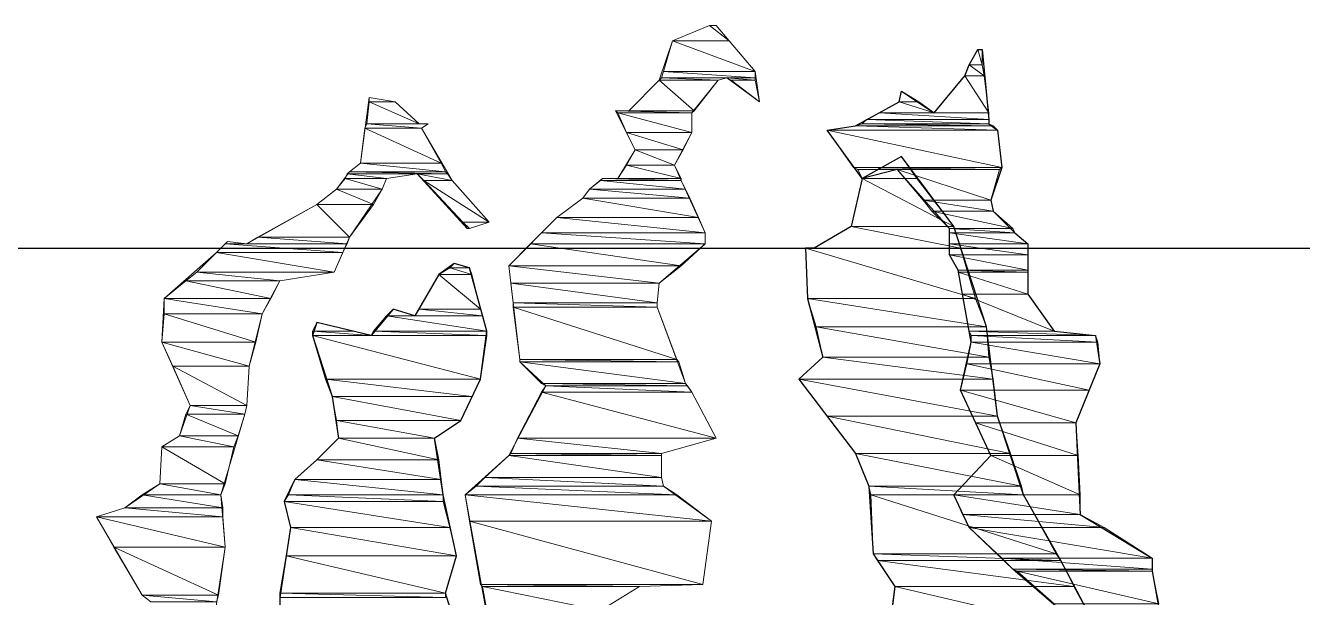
# Model space of a CAD drawing. Header units: inches. Extents: x 2 to 859, y 1 to 607.
# Drawn here: x 570.86 to 608.93, y 495.25 to 512.29 of the extents above; entities that cross this region are included whole.
import ezdxf

# ---------------------------------------------------------------- set-up
doc = ezdxf.new("R2010")
doc.units = ezdxf.units.IN
doc.header["$MEASUREMENT"] = 0
doc.layers.add('PDF_Geometry', color=7, linetype='Continuous', true_color=0x00b8b8)

msp = doc.modelspace()

# ---------------------------------------------------------------- linework, layer by layer
at = {"layer": 'PDF_Geometry', "color": 62, "lineweight": 20, "true_color": 0xa5dd00}
for points in [[(591.248, 512.294), (590.142, 511.839), (589.752, 510.668), (588.841, 509.758), (588.451, 509.758), (589.036, 508.587), (588.516, 507.742), (588.061, 507.742), (587.671, 507.417), (587.476, 507.156), (586.695, 506.571), (585.264, 505.14), (585.59, 502.344), (585.59, 502.279), (586.37, 501.563), (585.264, 499.482), (583.964, 498.312), (584.614, 494.735)], [(587.996, 494.865), (589.167, 495.58), (591.053, 495.645), (591.313, 497.531), (589.882, 498.572), (589.817, 498.832), (589.817, 499.547), (591.443, 500.002), (590.727, 501.368), (590.532, 501.628), (589.687, 503.905), (589.687, 504.035), (589.752, 504.62), (591.118, 505.791), (591.118, 506.116), (590.402, 507.677), (590.207, 508.132), (590.727, 509.107), (590.727, 509.693), (591.508, 510.668), (591.768, 510.733), (592.744, 510.018), (592.613, 510.928), (591.443, 512.294), (591.248, 512.294)], [(582.598, 509.368), (581.883, 510.018), (581.102, 510.148), (580.842, 508.197), (580.517, 507.937), (580.127, 507.417), (579.541, 506.961), (577.46, 505.791), (576.875, 505.856), (576.55, 505.531), (574.989, 504.165), (574.924, 502.864), (575.769, 500.978), (575.444, 500.068), (574.924, 499.742), (574.859, 498.637), (573.818, 497.921), (572.973, 497.661), (574.338, 495.32), (574.599, 495.125)], [(576.485, 494.605), (576.81, 496.751), (576.68, 498.312), (577.395, 500.718), (577.46, 500.978), (577.525, 502.149), (577.915, 503.71), (578.436, 504.685), (580.062, 504.945), (580.517, 505.986), (581.492, 507.417), (581.622, 507.742), (582.533, 507.872), (584.029, 506.246), (584.094, 506.246), (584.679, 506.441), (583.573, 507.677), (582.663, 509.238), (582.858, 509.368), (582.598, 509.368)]]:
    msp.add_lwpolyline(points, dxfattribs=at)
at = {"layer": 'PDF_Geometry', "color": 62, "lineweight": 0, "true_color": 0xa5dd00}
for points in [[(590.142, 511.839), (591.833, 511.839), (591.248, 512.294), (590.142, 511.839)], [(591.443, 512.294), (591.248, 512.294), (591.248, 512.294), (591.443, 512.294)], [(591.833, 511.839), (591.248, 512.294), (591.443, 512.294), (591.833, 511.839)], [(589.882, 510.929), (592.614, 510.929), (590.142, 511.839), (589.882, 510.929)], [(592.614, 510.929), (590.142, 511.839), (591.833, 511.839), (592.614, 510.929)], [(589.817, 510.733), (592.613, 510.733), (589.882, 510.929), (589.817, 510.733)], [(592.613, 510.733), (589.882, 510.929), (592.613, 510.929), (592.613, 510.733)], [(588.841, 509.758), (590.792, 509.758), (589.752, 510.668), (588.841, 509.758)], [(589.752, 510.668), (591.508, 510.668), (589.817, 510.733), (589.752, 510.668)], [(589.752, 510.668), (591.508, 510.668), (591.508, 510.668), (589.752, 510.668)], [(591.508, 510.668), (591.508, 510.668), (589.752, 510.668), (591.508, 510.668)], [(590.792, 509.758), (589.752, 510.668), (591.508, 510.668), (590.792, 509.758)], [(591.508, 510.668), (589.817, 510.733), (591.768, 510.733), (591.508, 510.668)], [(591.768, 510.733), (591.898, 510.668), (592.613, 510.668), (591.768, 510.733)], [(591.768, 510.733), (592.613, 510.733), (592.613, 510.668), (591.768, 510.733)], [(591.898, 510.668), (592.613, 510.668), (592.744, 510.018), (591.898, 510.668)], [(581.102, 510.148), (581.102, 510.018), (581.883, 510.018), (581.102, 510.148)], [(581.037, 509.368), (582.598, 509.368), (581.102, 510.018), (581.037, 509.368)], [(582.598, 509.368), (581.102, 510.018), (581.883, 510.018), (582.598, 509.368)], [(588.451, 509.758), (588.841, 509.758), (590.792, 509.758), (588.451, 509.758)], [(588.516, 509.693), (590.727, 509.693), (588.451, 509.758), (588.516, 509.693)], [(590.727, 509.693), (588.451, 509.758), (590.792, 509.758), (590.727, 509.693)], [(588.841, 509.758), (590.792, 509.758), (590.792, 509.758), (588.841, 509.758)], [(580.972, 509.238), (582.663, 509.238), (581.037, 509.368), (580.972, 509.238)], [(582.663, 509.238), (581.037, 509.368), (582.858, 509.368), (582.663, 509.238)], [(582.858, 509.368), (582.598, 509.368), (582.598, 509.368), (582.858, 509.368)], [(588.776, 509.107), (590.727, 509.107), (588.516, 509.693), (588.776, 509.107)], [(590.727, 509.107), (588.516, 509.693), (590.727, 509.693), (590.727, 509.107)], [(580.842, 508.197), (583.248, 508.197), (580.972, 509.238), (580.842, 508.197)], [(583.248, 508.197), (580.972, 509.238), (582.663, 509.238), (583.248, 508.197)], [(589.036, 508.587), (590.467, 508.587), (588.776, 509.107), (589.036, 508.587)], [(590.467, 508.587), (588.776, 509.107), (590.727, 509.107), (590.467, 508.587)], [(588.776, 508.132), (590.207, 508.132), (589.036, 508.587), (588.776, 508.132)], [(590.207, 508.132), (589.036, 508.587), (590.467, 508.587), (590.207, 508.132)], [(580.387, 507.742), (581.622, 507.742), (580.452, 507.872), (580.387, 507.742)], [(580.452, 507.872), (583.443, 507.872), (580.517, 507.937), (580.452, 507.872)], [(581.622, 507.742), (580.452, 507.872), (582.533, 507.872), (581.622, 507.742)], [(580.517, 507.937), (583.378, 507.937), (580.842, 508.197), (580.517, 507.937)], [(583.443, 507.872), (580.517, 507.937), (583.378, 507.937), (583.443, 507.872)], [(583.378, 507.937), (580.842, 508.197), (583.248, 508.197), (583.378, 507.937)], [(582.728, 507.677), (583.573, 507.677), (582.533, 507.872), (582.728, 507.677)], [(583.573, 507.677), (582.533, 507.872), (583.443, 507.872), (583.573, 507.677)], [(588.516, 507.742), (590.402, 507.742), (588.776, 508.132), (588.516, 507.742)], [(590.402, 507.742), (588.776, 508.132), (590.207, 508.132), (590.402, 507.742)], [(580.127, 507.417), (581.492, 507.417), (580.387, 507.742), (580.127, 507.417)], [(581.492, 507.417), (580.387, 507.742), (581.622, 507.742), (581.492, 507.417)], [(583.899, 506.441), (584.679, 506.441), (582.728, 507.677), (583.899, 506.441)], [(584.679, 506.441), (582.728, 507.677), (583.573, 507.677), (584.679, 506.441)], [(587.671, 507.417), (590.532, 507.417), (587.996, 507.677), (587.671, 507.417)], [(587.996, 507.677), (590.402, 507.677), (588.061, 507.742), (587.996, 507.677)], [(590.532, 507.417), (587.996, 507.677), (590.402, 507.677), (590.532, 507.417)], [(588.061, 507.742), (588.516, 507.742), (590.402, 507.742), (588.061, 507.742)], [(590.402, 507.677), (588.061, 507.742), (590.402, 507.742), (590.402, 507.677)], [(588.516, 507.742), (590.402, 507.742), (590.402, 507.742), (588.516, 507.742)], [(579.541, 506.961), (581.232, 506.961), (580.127, 507.417), (579.541, 506.961)], [(581.492, 507.417), (581.492, 507.417), (580.127, 507.417), (581.492, 507.417)], [(581.492, 507.417), (580.127, 507.417), (581.492, 507.417)], [(581.232, 506.961), (580.127, 507.417), (581.492, 507.417), (581.232, 506.961)], [(586.695, 506.571), (590.923, 506.571), (587.476, 507.156), (586.695, 506.571)], [(587.476, 507.156), (590.662, 507.156), (587.671, 507.417), (587.476, 507.156)], [(590.923, 506.571), (587.476, 507.156), (590.662, 507.156), (590.923, 506.571)], [(590.662, 507.156), (587.671, 507.417), (590.532, 507.417), (590.662, 507.156)], [(577.785, 505.986), (580.517, 505.986), (579.541, 506.961), (577.785, 505.986)], [(580.517, 505.986), (579.541, 506.961), (581.232, 506.961), (580.517, 505.986)], [(584.029, 506.246), (584.094, 506.246), (583.899, 506.441), (584.029, 506.246)], [(584.094, 506.246), (583.899, 506.441), (584.679, 506.441), (584.094, 506.246)], [(586.24, 506.116), (591.118, 506.116), (586.695, 506.571), (586.24, 506.116)], [(591.118, 506.116), (586.695, 506.571), (590.923, 506.571), (591.118, 506.116)], [(577.46, 505.791), (580.452, 505.791), (577.785, 505.986), (577.46, 505.791)], [(580.452, 505.791), (577.785, 505.986), (580.517, 505.986), (580.452, 505.791)], [(585.915, 505.791), (591.118, 505.791), (586.24, 506.116), (585.915, 505.791)], [(591.118, 505.791), (586.24, 506.116), (591.118, 506.116), (591.118, 505.791)], [(576.55, 505.531), (580.322, 505.531), (576.81, 505.791), (576.55, 505.531)], [(576.875, 505.856), (576.81, 505.791), (577.46, 505.791), (576.875, 505.856)], [(580.322, 505.531), (576.81, 505.791), (580.452, 505.791), (580.322, 505.531)], [(585.264, 505.14), (590.402, 505.14), (585.915, 505.791), (585.264, 505.14)], [(590.402, 505.14), (585.915, 505.791), (591.118, 505.791), (590.402, 505.14)], [(575.964, 504.945), (580.062, 504.945), (576.55, 505.531), (575.964, 504.945)], [(580.062, 504.945), (576.55, 505.531), (580.322, 505.531), (580.062, 504.945)], [(575.639, 504.685), (578.436, 504.685), (575.964, 504.945), (575.639, 504.685)], [(578.436, 504.685), (575.964, 504.945), (580.062, 504.945), (578.436, 504.685)], [(585.329, 504.62), (589.752, 504.62), (585.264, 505.14), (585.329, 504.62)], [(589.752, 504.62), (585.264, 505.14), (590.402, 505.14), (589.752, 504.62)], [(574.989, 504.165), (578.175, 504.165), (575.639, 504.685), (574.989, 504.165)], [(578.175, 504.165), (575.639, 504.685), (578.436, 504.685), (578.175, 504.165)], [(585.394, 504.035), (589.687, 504.035), (585.329, 504.62), (585.394, 504.035)], [(589.687, 504.035), (585.329, 504.62), (589.752, 504.62), (589.687, 504.035)], [(574.989, 503.71), (577.915, 503.71), (574.989, 504.165), (574.989, 503.71)], [(577.915, 503.71), (574.989, 504.165), (578.175, 504.165), (577.915, 503.71)], [(585.394, 503.905), (589.687, 503.905), (585.394, 504.035), (585.394, 503.905)], [(589.687, 503.905), (585.394, 504.035), (589.687, 504.035), (589.687, 503.905)], [(574.924, 502.864), (577.72, 502.864), (574.989, 503.71), (574.924, 502.864)], [(577.72, 502.864), (574.989, 503.71), (577.915, 503.71), (577.72, 502.864)], [(585.59, 502.344), (590.272, 502.344), (585.394, 503.905), (585.59, 502.344)], [(590.272, 502.344), (585.394, 503.905), (589.687, 503.905), (590.272, 502.344)], [(575.249, 502.149), (577.525, 502.149), (574.924, 502.864), (575.249, 502.149)], [(577.525, 502.149), (574.924, 502.864), (577.72, 502.864), (577.525, 502.149)], [(575.769, 500.978), (577.46, 500.978), (575.249, 502.149), (575.769, 500.978)], [(577.46, 500.978), (575.249, 502.149), (577.525, 502.149), (577.46, 500.978)], [(585.59, 502.279), (590.337, 502.279), (585.59, 502.344), (585.59, 502.279)], [(590.337, 502.279), (585.59, 502.344), (590.272, 502.344), (590.337, 502.279)], [(586.24, 501.628), (590.532, 501.628), (585.59, 502.279), (586.24, 501.628)], [(590.532, 501.628), (585.59, 502.279), (590.337, 502.279), (590.532, 501.628)], [(585.525, 500.003), (591.443, 500.003), (586.24, 501.368), (585.525, 500.003)], [(586.37, 501.563), (590.597, 501.563), (586.24, 501.628), (586.37, 501.563)], [(590.597, 501.563), (586.24, 501.628), (590.532, 501.628), (590.597, 501.563)], [(586.24, 501.368), (590.727, 501.368), (586.37, 501.563), (586.24, 501.368)], [(591.443, 500.003), (586.24, 501.368), (590.727, 501.368), (591.443, 500.003)], [(590.727, 501.368), (586.37, 501.563), (590.597, 501.563), (590.727, 501.368)], [(575.639, 500.718), (577.395, 500.718), (575.769, 500.978), (575.639, 500.718)], [(577.46, 500.978), (577.46, 500.978), (575.769, 500.978), (577.46, 500.978)], [(577.46, 500.978), (575.769, 500.978), (577.46, 500.978)], [(577.395, 500.718), (575.769, 500.978), (577.46, 500.978), (577.395, 500.718)], [(575.444, 500.068), (577.2, 500.068), (575.639, 500.718), (575.444, 500.068)], [(577.2, 500.068), (575.639, 500.718), (577.395, 500.718), (577.2, 500.068)], [(574.924, 499.742), (577.07, 499.742), (575.444, 500.068), (574.924, 499.742)], [(577.07, 499.742), (575.444, 500.068), (577.2, 500.068), (577.07, 499.742)], [(585.329, 499.547), (589.817, 499.547), (585.525, 500.003), (585.329, 499.547)], [(589.817, 499.547), (585.525, 500.003), (591.443, 500.003), (589.817, 499.547)], [(574.859, 498.637), (576.81, 498.637), (574.924, 499.742), (574.859, 498.637)], [(576.81, 498.637), (574.924, 499.742), (577.07, 499.742), (576.81, 498.637)], [(584.549, 498.832), (589.817, 498.832), (585.264, 499.482), (584.549, 498.832)], [(585.264, 499.482), (589.817, 499.482), (585.329, 499.547), (585.264, 499.482)], [(589.817, 498.832), (585.264, 499.482), (589.817, 499.482), (589.817, 498.832)], [(589.817, 499.482), (585.329, 499.547), (589.817, 499.547), (589.817, 499.482)], [(584.289, 498.572), (589.882, 498.572), (584.549, 498.832), (584.289, 498.572)], [(589.882, 498.572), (584.549, 498.832), (589.817, 498.832), (589.882, 498.572)], [(573.818, 497.921), (576.745, 497.921), (574.338, 498.312), (573.818, 497.921)], [(574.338, 498.312), (576.68, 498.312), (574.859, 498.637), (574.338, 498.312)], [(576.745, 497.921), (574.338, 498.312), (576.68, 498.312), (576.745, 497.921)], [(576.68, 498.312), (574.859, 498.637), (576.81, 498.637), (576.68, 498.312)], [(583.964, 498.312), (590.272, 498.312), (584.289, 498.572), (583.964, 498.312)], [(584.094, 497.531), (591.313, 497.531), (583.964, 498.312), (584.094, 497.531)], [(591.313, 497.531), (583.964, 498.312), (590.272, 498.312), (591.313, 497.531)], [(590.272, 498.312), (584.289, 498.572), (589.882, 498.572), (590.272, 498.312)], [(572.973, 497.661), (576.745, 497.661), (573.818, 497.921), (572.973, 497.661)], [(573.493, 496.751), (576.81, 496.751), (572.973, 497.661), (573.493, 496.751)], [(576.81, 496.751), (572.973, 497.661), (576.745, 497.661), (576.81, 496.751)], [(576.745, 497.661), (573.818, 497.921), (576.745, 497.921), (576.745, 497.661)], [(584.419, 495.645), (591.053, 495.645), (584.094, 497.531), (584.419, 495.645)], [(591.053, 495.645), (584.094, 497.531), (591.313, 497.531), (591.053, 495.645)], [(574.338, 495.32), (576.615, 495.32), (573.493, 496.751), (574.338, 495.32)], [(576.615, 495.32), (573.493, 496.751), (576.81, 496.751), (576.615, 495.32)], [(584.484, 495.58), (589.167, 495.58), (584.419, 495.645), (584.484, 495.58)], [(589.167, 495.58), (584.419, 495.645), (591.053, 495.645), (589.167, 495.58)], [(574.599, 495.125), (576.55, 495.125), (574.338, 495.32), (574.599, 495.125)], [(576.55, 495.125), (574.338, 495.32), (576.615, 495.32), (576.55, 495.125)], [(584.614, 494.865), (587.996, 494.865), (584.484, 495.58), (584.614, 494.865)], [(587.996, 494.865), (584.484, 495.58), (589.167, 495.58), (587.996, 494.865)]]:
    msp.add_lwpolyline(points, dxfattribs=at)
at = {"layer": 'PDF_Geometry', "color": 92, "lineweight": 25, "true_color": 0x00b800}
for points in [[(601.653, 494.93), (600.288, 496.1), (598.987, 497.336), (598.532, 498.312), (599.637, 499.482), (598.727, 501.433), (599.052, 502.864), (598.662, 505.01), (598.402, 505.465), (598.402, 506.246), (596.841, 508.002), (595.8, 507.742), (594.76, 509.173), (595.605, 509.303), (596.906, 510.018), (596.971, 510.343), (597.946, 509.693), (598.857, 510.798), (598.987, 511.124), (599.247, 511.579), (599.377, 511.579), (599.572, 509.498), (599.572, 509.368), (599.832, 509.173), (599.962, 508.067), (599.637, 507.091), (599.702, 506.766), (600.353, 506.116), (600.743, 505.791)], [(602.889, 494.149), (601.719, 496.36), (600.613, 498.312), (599.832, 500.653), (599.507, 503.319), (598.532, 506.311), (596.971, 508.392), (595.8, 507.742)], [(595.8, 507.742), (595.475, 506.311), (594.369, 505.661), (594.109, 505.661), (594.174, 504.165), (594.63, 502.409), (593.914, 501.758), (595.605, 499.547), (595.995, 498.572), (596.125, 496.556), (596.776, 495.58), (596.451, 492.914)], [(600.743, 505.791), (600.743, 504.945), (600.743, 504.295), (601.523, 503.189), (602.759, 503.059), (602.889, 502.214), (602.174, 500.458), (602.304, 497.726), (604.45, 496.425), (604.45, 496.035), (604.645, 494.93)], [(584.614, 503.189), (584.094, 505.075), (583.639, 505.205), (583.183, 504.88), (582.468, 503.644), (581.818, 503.84), (581.167, 503.059), (579.541, 503.449), (579.411, 503.059), (579.997, 501.238), (580.192, 500.003), (579.541, 499.352), (578.891, 498.767), (578.566, 498.116), (578.761, 497.336), (578.436, 495.255), (578.436, 494.605)], [(583.964, 493.499), (583.378, 495.385), (583.704, 496.491), (583.313, 498.312), (583.053, 500.003), (583.834, 500.523), (584.419, 501.758), (584.614, 503.189)]]:
    msp.add_lwpolyline(points, dxfattribs=at)
at = {"layer": 'PDF_Geometry', "color": 92, "lineweight": 0, "true_color": 0x00b800}
for points in [[(598.987, 511.124), (599.377, 511.124), (599.247, 511.579), (598.987, 511.124)], [(599.377, 511.124), (599.247, 511.579), (599.377, 511.579), (599.377, 511.124)], [(598.857, 510.798), (599.442, 510.798), (598.987, 511.124), (598.857, 510.798)], [(599.442, 510.798), (598.987, 511.124), (599.377, 511.124), (599.442, 510.798)], [(597.946, 509.693), (599.572, 509.693), (598.857, 510.798), (597.946, 509.693)], [(599.572, 509.693), (598.857, 510.798), (599.442, 510.798), (599.572, 509.693)], [(596.971, 510.343), (596.906, 510.018), (597.491, 510.018), (596.971, 510.343)], [(596.321, 509.693), (597.946, 509.693), (596.906, 510.018), (596.321, 509.693)], [(597.946, 509.693), (596.906, 510.018), (597.491, 510.018), (597.946, 509.693)], [(595.605, 509.303), (599.702, 509.303), (595.8, 509.368), (595.605, 509.303)], [(595.8, 509.368), (599.572, 509.368), (595.93, 509.498), (595.8, 509.368)], [(599.702, 509.303), (595.8, 509.368), (599.572, 509.368), (599.702, 509.303)], [(595.93, 509.498), (599.572, 509.498), (596.321, 509.693), (595.93, 509.498)], [(599.572, 509.368), (595.93, 509.498), (599.572, 509.498), (599.572, 509.368)], [(599.572, 509.498), (596.321, 509.693), (599.572, 509.693), (599.572, 509.498)], [(594.76, 509.173), (599.832, 509.173), (595.605, 509.303), (594.76, 509.173)], [(599.832, 509.173), (599.832, 509.173), (594.76, 509.173), (599.832, 509.173)], [(599.832, 509.173), (594.76, 509.173), (599.832, 509.173)], [(595.54, 508.067), (599.962, 508.067), (594.76, 509.173), (595.54, 508.067)], [(599.962, 508.067), (594.76, 509.173), (599.832, 509.173), (599.962, 508.067)], [(599.832, 509.173), (595.605, 509.303), (599.702, 509.303), (599.832, 509.173)], [(596.971, 508.392), (595.8, 507.742), (597.426, 507.742), (596.971, 508.392)], [(595.67, 508.002), (599.897, 508.002), (595.54, 508.067), (595.67, 508.002)], [(599.897, 508.002), (595.54, 508.067), (599.962, 508.067), (599.897, 508.002)], [(595.67, 508.002), (596.841, 508.002), (595.8, 507.742), (595.67, 508.002)], [(597.621, 507.091), (599.637, 507.091), (596.841, 508.002), (597.621, 507.091)], [(599.637, 507.091), (596.841, 508.002), (599.897, 508.002), (599.637, 507.091)], [(595.475, 506.311), (598.532, 506.311), (595.8, 507.742), (595.475, 506.311)], [(598.532, 506.311), (595.8, 507.742), (597.426, 507.742), (598.532, 506.311)], [(597.881, 506.766), (599.702, 506.766), (597.621, 507.091), (597.881, 506.766)], [(599.702, 506.766), (597.621, 507.091), (599.637, 507.091), (599.702, 506.766)], [(598.402, 506.246), (600.288, 506.246), (597.881, 506.766), (598.402, 506.246)], [(600.288, 506.246), (597.881, 506.766), (599.702, 506.766), (600.288, 506.246)], [(594.369, 505.661), (598.727, 505.661), (595.475, 506.311), (594.369, 505.661)], [(598.532, 506.311), (598.532, 506.311), (595.475, 506.311), (598.532, 506.311)], [(598.532, 506.311), (595.475, 506.311), (598.532, 506.311)], [(598.727, 505.661), (595.475, 506.311), (598.532, 506.311), (598.727, 505.661)], [(598.402, 506.116), (600.353, 506.116), (598.402, 506.246), (598.402, 506.116)], [(600.353, 506.116), (598.402, 506.246), (600.288, 506.246), (600.353, 506.116)], [(598.402, 505.791), (600.743, 505.791), (598.402, 506.116), (598.402, 505.791)], [(600.743, 505.791), (598.402, 506.116), (600.353, 506.116), (600.743, 505.791)], [(594.109, 505.661), (594.369, 505.661), (598.727, 505.661), (594.109, 505.661)], [(594.174, 504.165), (599.182, 504.165), (594.109, 505.661), (594.174, 504.165)], [(599.182, 504.165), (594.109, 505.661), (598.727, 505.661), (599.182, 504.165)], [(594.369, 505.661), (598.727, 505.661), (598.727, 505.661), (594.369, 505.661)], [(598.402, 505.466), (600.743, 505.466), (598.402, 505.791), (598.402, 505.466)], [(600.743, 505.466), (598.402, 505.791), (600.743, 505.791), (600.743, 505.466)], [(583.639, 505.205), (583.508, 505.075), (584.094, 505.075), (583.639, 505.205)], [(598.662, 505.01), (600.743, 505.01), (598.402, 505.466), (598.662, 505.01)], [(600.743, 505.01), (598.402, 505.466), (600.743, 505.466), (600.743, 505.01)], [(582.598, 503.84), (584.419, 503.84), (583.183, 504.88), (582.598, 503.84)], [(583.183, 504.88), (584.159, 504.88), (583.508, 505.075), (583.183, 504.88)], [(584.419, 503.84), (583.183, 504.88), (584.159, 504.88), (584.419, 503.84)], [(584.159, 504.88), (583.508, 505.075), (584.094, 505.075), (584.159, 504.88)], [(598.662, 504.945), (600.743, 504.945), (598.662, 505.01), (598.662, 504.945)], [(600.743, 504.945), (598.662, 505.01), (600.743, 505.01), (600.743, 504.945)], [(598.792, 504.295), (600.743, 504.295), (598.662, 504.945), (598.792, 504.295)], [(600.743, 504.295), (598.662, 504.945), (600.743, 504.945), (600.743, 504.295)], [(594.434, 503.319), (599.507, 503.319), (594.174, 504.165), (594.434, 503.319)], [(599.507, 503.319), (594.174, 504.165), (599.182, 504.165), (599.507, 503.319)], [(598.987, 503.189), (601.523, 503.189), (598.792, 504.295), (598.987, 503.189)], [(601.523, 503.189), (598.792, 504.295), (600.743, 504.295), (601.523, 503.189)], [(581.232, 503.189), (584.614, 503.189), (581.622, 503.644), (581.232, 503.189)], [(581.818, 503.84), (581.622, 503.644), (582.468, 503.644), (581.818, 503.84)], [(584.614, 503.189), (581.622, 503.644), (584.484, 503.644), (584.614, 503.189)], [(582.468, 503.644), (584.484, 503.644), (582.598, 503.84), (582.468, 503.644)], [(584.484, 503.644), (582.598, 503.84), (584.419, 503.84), (584.484, 503.644)], [(579.541, 503.449), (579.411, 503.189), (580.647, 503.189), (579.541, 503.449)], [(594.63, 502.409), (599.572, 502.409), (594.434, 503.319), (594.63, 502.409)], [(599.572, 502.409), (594.434, 503.319), (599.507, 503.319), (599.572, 502.409)], [(579.411, 503.059), (581.167, 503.059), (579.411, 503.189), (579.411, 503.059)], [(581.167, 503.059), (579.411, 503.189), (580.647, 503.189), (581.167, 503.059)], [(579.411, 503.059), (584.614, 503.059), (584.614, 503.059), (579.411, 503.059)], [(584.614, 503.059), (584.614, 503.059), (579.411, 503.059), (584.614, 503.059)], [(579.801, 501.758), (584.419, 501.758), (579.411, 503.059), (579.801, 501.758)], [(584.419, 501.758), (579.411, 503.059), (584.614, 503.059), (584.419, 501.758)], [(581.167, 503.059), (584.614, 503.059), (581.232, 503.189), (581.167, 503.059)], [(584.614, 503.059), (581.232, 503.189), (584.614, 503.189), (584.614, 503.059)], [(599.052, 503.059), (602.759, 503.059), (598.987, 503.189), (599.052, 503.059)], [(602.759, 503.059), (598.987, 503.189), (601.523, 503.189), (602.759, 503.059)], [(599.052, 502.864), (602.824, 502.864), (599.052, 503.059), (599.052, 502.864)], [(602.824, 502.864), (599.052, 503.059), (602.759, 503.059), (602.824, 502.864)], [(598.922, 502.214), (602.889, 502.214), (599.052, 502.864), (598.922, 502.214)], [(602.889, 502.214), (599.052, 502.864), (602.824, 502.864), (602.889, 502.214)], [(593.914, 501.758), (599.702, 501.758), (594.63, 502.409), (593.914, 501.758)], [(599.702, 501.758), (594.63, 502.409), (599.572, 502.409), (599.702, 501.758)], [(598.727, 501.433), (602.564, 501.433), (598.922, 502.214), (598.727, 501.433)], [(602.564, 501.433), (598.922, 502.214), (602.889, 502.214), (602.564, 501.433)], [(579.997, 501.238), (584.159, 501.238), (579.801, 501.758), (579.997, 501.238)], [(584.159, 501.238), (579.801, 501.758), (584.419, 501.758), (584.159, 501.238)], [(594.76, 500.653), (599.832, 500.653), (593.914, 501.758), (594.76, 500.653)], [(599.832, 500.653), (593.914, 501.758), (599.702, 501.758), (599.832, 500.653)], [(599.182, 500.458), (602.174, 500.458), (598.727, 501.433), (599.182, 500.458)], [(602.174, 500.458), (598.727, 501.433), (602.564, 501.433), (602.174, 500.458)], [(580.127, 500.523), (583.834, 500.523), (579.997, 501.238), (580.127, 500.523)], [(583.834, 500.523), (579.997, 501.238), (584.159, 501.238), (583.834, 500.523)], [(595.605, 499.547), (600.223, 499.547), (594.76, 500.653), (595.605, 499.547)], [(600.223, 499.547), (594.76, 500.653), (599.832, 500.653), (600.223, 499.547)], [(580.192, 500.003), (583.053, 500.003), (580.127, 500.523), (580.192, 500.003)], [(583.053, 500.003), (580.127, 500.523), (583.834, 500.523), (583.053, 500.003)], [(599.637, 499.482), (602.239, 499.482), (599.182, 500.458), (599.637, 499.482)], [(602.239, 499.482), (599.182, 500.458), (602.174, 500.458), (602.239, 499.482)], [(579.541, 499.352), (583.183, 499.352), (580.192, 500.003), (579.541, 499.352)], [(583.053, 500.003), (583.053, 500.003), (580.192, 500.003), (583.053, 500.003)], [(583.053, 500.003), (580.192, 500.003), (583.053, 500.003)], [(583.183, 499.352), (580.192, 500.003), (583.053, 500.003), (583.183, 499.352)], [(595.995, 498.572), (600.548, 498.572), (595.605, 499.547), (595.995, 498.572)], [(600.548, 498.572), (595.605, 499.547), (600.223, 499.547), (600.548, 498.572)], [(598.532, 498.312), (602.304, 498.312), (599.637, 499.482), (598.532, 498.312)], [(602.304, 498.312), (599.637, 499.482), (602.239, 499.482), (602.304, 498.312)], [(578.891, 498.767), (583.248, 498.767), (579.541, 499.352), (578.891, 498.767)], [(583.248, 498.767), (579.541, 499.352), (583.183, 499.352), (583.248, 498.767)], [(578.696, 498.312), (583.313, 498.312), (578.891, 498.767), (578.696, 498.312)], [(583.313, 498.312), (578.891, 498.767), (583.248, 498.767), (583.313, 498.312)], [(578.566, 498.116), (583.313, 498.116), (578.696, 498.312), (578.566, 498.116)], [(583.313, 498.116), (578.696, 498.312), (583.313, 498.312), (583.313, 498.116)], [(596.06, 498.312), (600.613, 498.312), (595.995, 498.572), (596.06, 498.312)], [(600.613, 498.312), (595.995, 498.572), (600.548, 498.572), (600.613, 498.312)], [(596.125, 496.556), (601.588, 496.556), (596.06, 498.312), (596.125, 496.556)], [(601.588, 496.556), (596.06, 498.312), (600.613, 498.312), (601.588, 496.556)], [(598.792, 497.726), (602.304, 497.726), (598.532, 498.312), (598.792, 497.726)], [(602.304, 497.726), (598.532, 498.312), (602.304, 498.312), (602.304, 497.726)], [(578.761, 497.336), (583.508, 497.336), (578.566, 498.116), (578.761, 497.336)], [(583.508, 497.336), (578.566, 498.116), (583.313, 498.116), (583.508, 497.336)], [(598.987, 497.336), (603.019, 497.336), (598.792, 497.726), (598.987, 497.336)], [(603.019, 497.336), (598.792, 497.726), (602.304, 497.726), (603.019, 497.336)], [(578.631, 496.491), (583.704, 496.491), (578.761, 497.336), (578.631, 496.491)], [(583.704, 496.491), (578.761, 497.336), (583.508, 497.336), (583.704, 496.491)], [(599.962, 496.426), (604.45, 496.426), (598.987, 497.336), (599.962, 496.426)], [(604.45, 496.426), (598.987, 497.336), (603.019, 497.336), (604.45, 496.426)], [(578.436, 495.385), (583.378, 495.385), (578.631, 496.491), (578.436, 495.385)], [(583.378, 495.385), (578.631, 496.491), (583.704, 496.491), (583.378, 495.385)], [(596.255, 496.36), (601.718, 496.36), (596.125, 496.556), (596.255, 496.36)], [(601.718, 496.36), (596.125, 496.556), (601.588, 496.556), (601.718, 496.36)], [(600.288, 496.1), (604.45, 496.1), (599.962, 496.426), (600.288, 496.1)], [(604.45, 496.1), (599.962, 496.426), (604.45, 496.426), (604.45, 496.1)], [(596.776, 495.58), (602.109, 495.58), (596.255, 496.36), (596.776, 495.58)], [(602.109, 495.58), (596.255, 496.36), (601.719, 496.36), (602.109, 495.58)], [(600.418, 496.035), (604.45, 496.035), (600.288, 496.1), (600.418, 496.035)], [(604.45, 496.035), (600.288, 496.1), (604.45, 496.1), (604.45, 496.035)], [(601.523, 495.06), (604.645, 495.06), (600.418, 496.035), (601.523, 495.06)], [(604.645, 495.06), (600.418, 496.035), (604.45, 496.035), (604.645, 495.06)], [(578.436, 495.255), (583.378, 495.255), (578.436, 495.385), (578.436, 495.255)], [(583.378, 495.255), (578.436, 495.385), (583.378, 495.385), (583.378, 495.255)], [(596.581, 494.149), (602.889, 494.149), (596.776, 495.58), (596.581, 494.149)], [(602.889, 494.149), (596.776, 495.58), (602.109, 495.58), (602.889, 494.149)]]:
    msp.add_lwpolyline(points, dxfattribs=at)
at = {"layer": 'PDF_Geometry', "color": 7, "lineweight": 25}
msp.add_lwpolyline([(501.303, 505.661), (692.443, 505.661)], dxfattribs=at)

doc.saveas('drawing.dxf')
